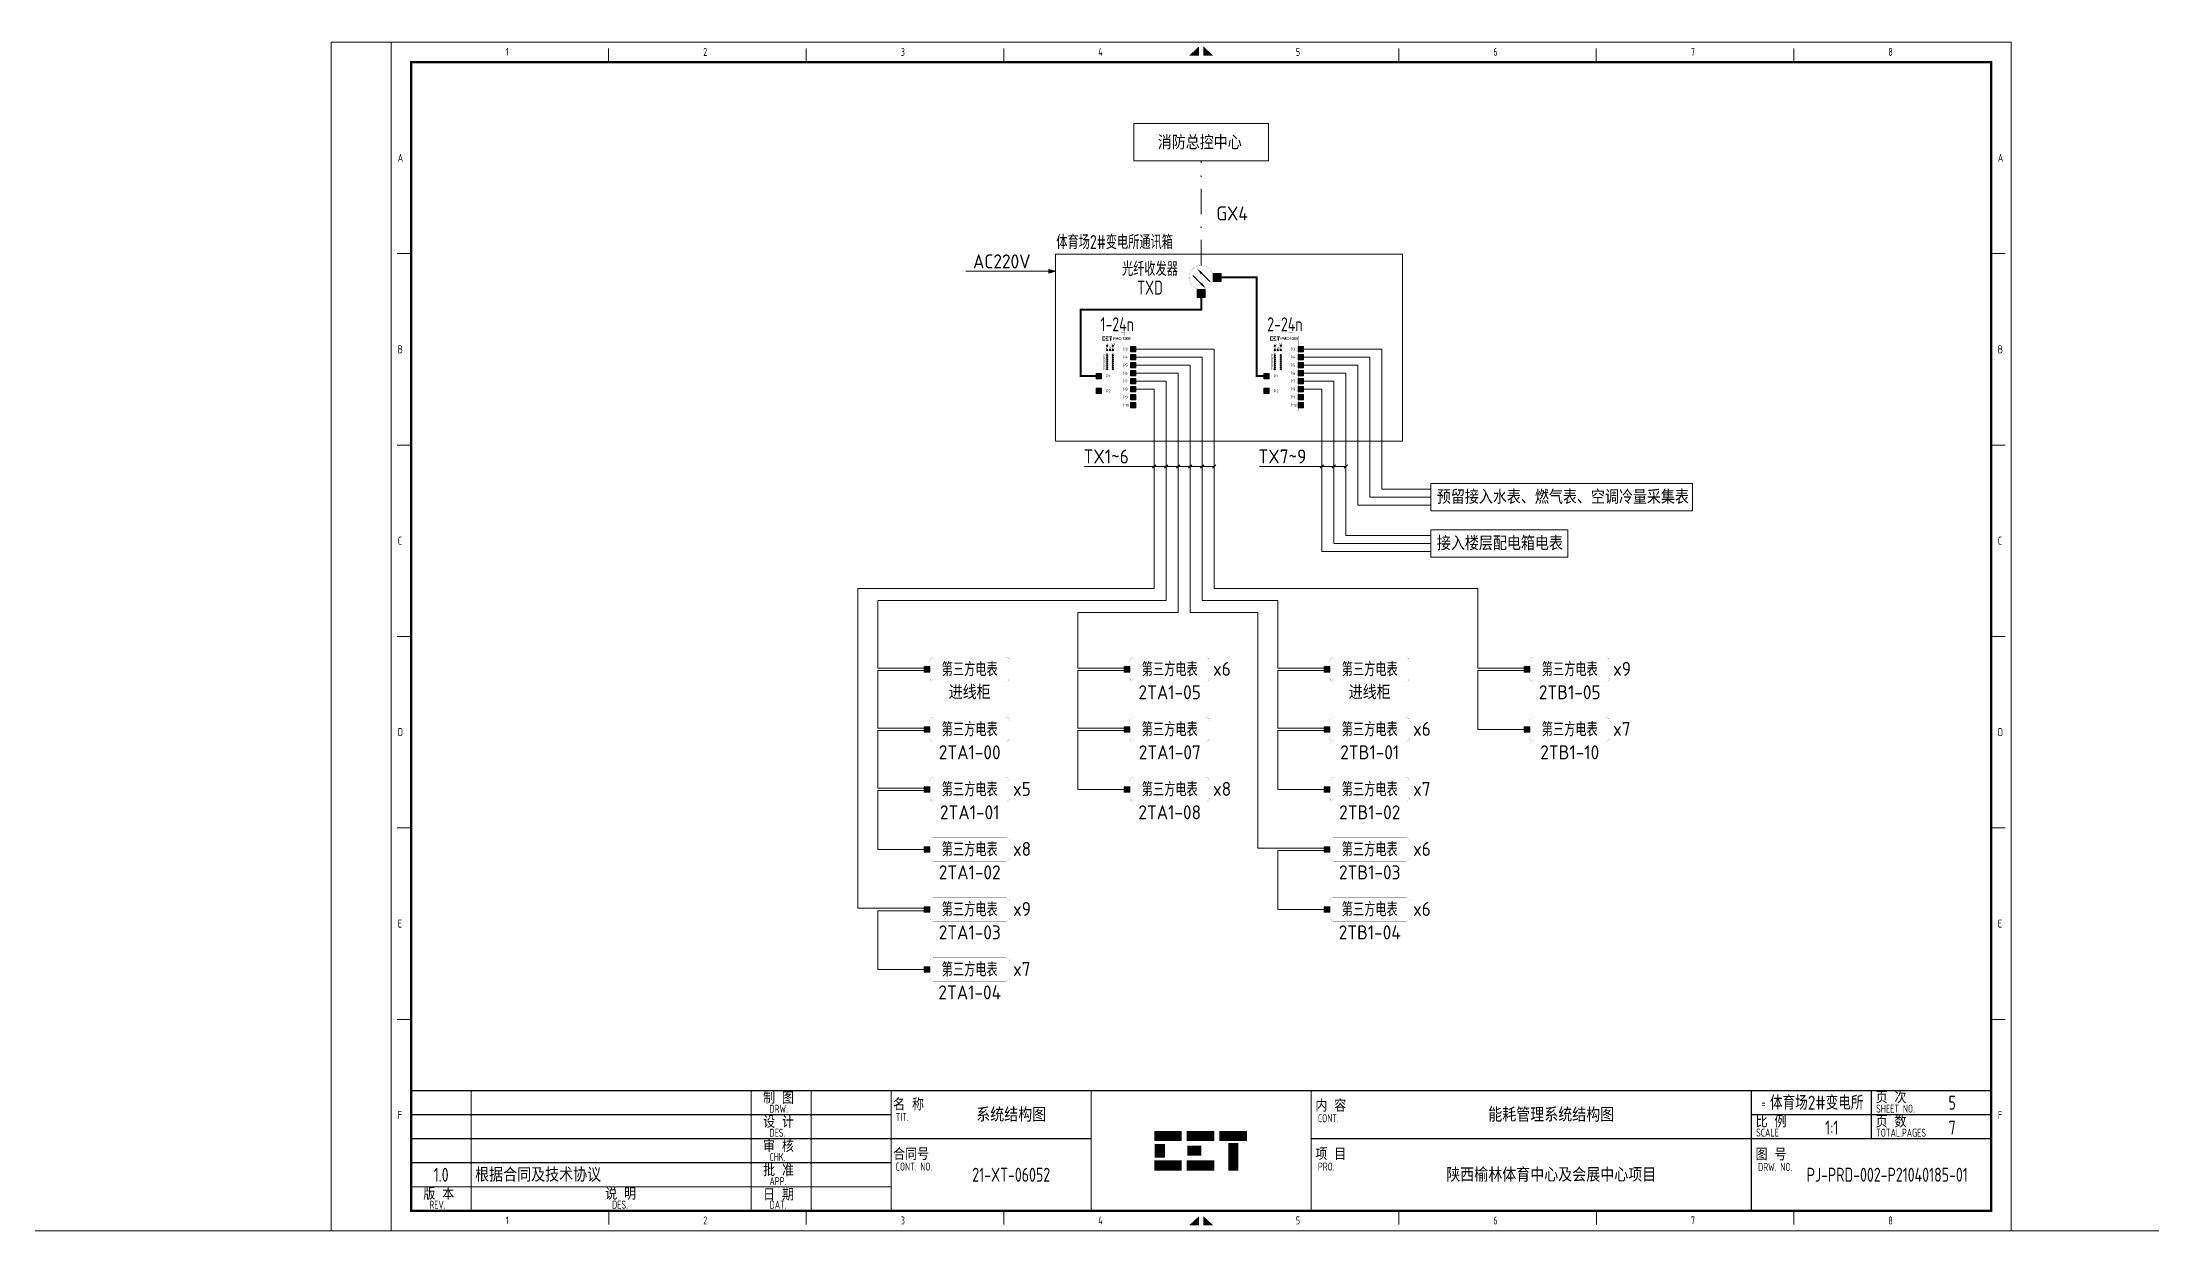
# Model space of a CAD drawing. Header units: millimetres. Extents: x 42 to 4265, y -439 to -142.
# Drawn here: x 2683 to 3210, y -439 to -142 of the extents above; entities that cross this region are included whole.
import ezdxf
from ezdxf.enums import TextEntityAlignment as Align

# ---------------------------------------------------------------- set-up
doc = ezdxf.new("R2010")
doc.units = ezdxf.units.MM
doc.linetypes.add('DASHDOT2', pattern=[12.7, 6.35, -3.175, 0, -3.175])
doc.layers.add('图框', color=7, linetype='Continuous', lineweight=9)
doc.layers.add('线', color=7, linetype='Continuous', lineweight=9)
doc.styles.add('CET', font='isocp.shx', dxfattribs={"height": 3.5, "bigfont": 'hztxt.shx'})
doc.styles.get("Standard").update_dxf_attribs({"font": 'isocp.shx', "height": 3, "bigfont": 'hztxt.shx'})

# ---------------------------------------------------------------- blocks, each defined once
blk = doc.blocks.new('图框-A3')
at = {"layer": '图框'}
for points in [[(0, 0), (420, 0), (420, 297), (0, 297), (0, 0)], [(15, 0), (15, 297)], [(69.37501270194343, 295.4579999999769), (69.375, 292)], [(118.7500127019434, 295.4579999999769), (118.75, 292)], [(168.1250127019434, 295.4579999999769), (168.125, 292)], [(266.8750127019434, 295.4579999999769), (266.875, 292)], [(316.2500127019434, 295.4579999999769), (316.25, 292)], [(365.6250127019434, 295.4579999999769), (365.625, 292)], [(20, 244.16666), (16.48505390119681, 244.1666341777637)], [(418.5149460988032, 244.16666), (415, 244.1666341777637)], [(20, 196.33333), (16.48505390119681, 196.3333041777637)], [(418.5149460988032, 196.33333), (415, 196.3333041777638)], [(20, 148.50003), (16.48505390119681, 148.5000041777637)], [(418.5149460988032, 148.5), (415, 148.5)], [(20, 100.66667), (16.48505390119681, 100.6666441777637)], [(418.5149460988032, 100.66667), (415, 100.6666441777638)], [(20.00035140326877, 52.83334000258158), (16.48540530446557, 52.83331418034531)], [(418.515297502072, 52.83334000258161), (415.0003514032688, 52.83331418034534)], [(69.4105600763537, 5), (69.41054737441027, 1.542000000023108)], [(118.7855600763537, 5), (118.7855473744103, 1.542000000023108)], [(168.1605600763537, 5), (168.1605473744103, 1.542000000023108)], [(266.9105600763537, 5), (266.9105473744103, 1.542000000023108)], [(316.2855600763537, 5), (316.2855473744103, 1.542000000023108)], [(365.6605600763537, 5), (365.6605473744103, 1.542000000023108)]]:
    blk.add_lwpolyline(points, dxfattribs=at)
at = {"layer": '图框', "const_width": 0.6}
blk.add_lwpolyline([(20, 5), (20, 292), (415, 292), (415, 5)], close=True, dxfattribs=at)
at = {"layer": '图框'}
for points, const_width in [([(20.00000000000011, 4.771030137833719), (20.00000000000011, 34.77103013783372)], 0.3023767766250001), ([(20, 5), (20, 35)], 0.3), ([(20, 35), (415, 35)], 0.3), ([(35, 5), (35, 35)], 0.3), ([(105, 5), (105, 35)], 0.3), ([(120, 5), (120, 35)], 0.3), ([(140, 5), (140, 35)], 0.3), ([(190, 5), (190, 35)], 0.3), ([(245, 5), (245, 35)], 0.3), ([(355, 5), (355, 35)], 0.3), ([(385, 23), (385, 35)], 0.3), ([(415, 5), (415, 35)], 0.3), ([(20, 29), (140, 29)], 0.3), ([(355, 29), (415, 29)], 0.3), ([(20, 23), (190, 23)], 0.3), ([(245, 23), (415, 23)], 0.3), ([(20, 17), (140, 17)], 0.3), ([(20, 11), (140, 11)], 0.3), ([(20, 5), (415, 5)], 0.3)]:
    blk.add_lwpolyline(points, dxfattribs=dict(at, const_width=const_width))
at = {"layer": '图框', "color": 1}
for points, const_width in [([(205.9021832363178, 19.9999274526164), (208.4109333562567, 20.00009814420715)], 3.4476288), ([(214.0514921159491, 19.99970856575295), (217.5, 19.99978286679834)], 2.5080396)]:
    blk.add_lwpolyline(points, dxfattribs=dict(at, const_width=const_width))
at = {"layer": '图框', "color": 92}
for points, const_width in [([(205.7577027669038, 23.6828997470661), (212.6548670848392, 23.68297404811148)], 2.5080396), ([(213.906336420016, 23.68307847120229), (220.8035007379515, 23.68315277224768)], 2.5080396), ([(222.054839529333, 23.68315076411132), (228.9520038472684, 23.68322506515671)], 2.5080396), ([(225.5018349059769, 21.95947695700417), (225.5018349059769, 15.06225750116876)], 2.504845200000001), ([(205.7577747910655, 16.31627841621276), (212.654939109001, 16.31635271725814)], 2.5080396), ([(213.9062688973632, 16.31634870098542), (220.8034332152987, 16.3164230020308)], 2.5080396)]:
    blk.add_lwpolyline(points, dxfattribs=dict(at, const_width=const_width))
at = {"layer": '图框'}
for points in [[(216.9675005710596, 295.968967279272), (216.9675005710596, 293.6258842753186), (214.4529199343969, 293.6258842753186)], [(218.0324994289403, 295.968967279272), (218.0324994289403, 293.6258842753186), (220.547080065603, 293.6258842753186)], [(216.9675005710596, 3.6668886432725), (216.9675005710596, 1.323805639319175), (214.4529199343969, 1.323805639319175)], [(218.0324994289403, 3.6668886432725), (218.0324994289403, 1.323805639319175), (220.547080065603, 1.323805639319175)]]:
    blk.add_solid(points, dxfattribs=at)
at = {"layer": '图框', "width": 0.8}
for s, p in [('1', (43.64130427145528, 293.5859076041075)), ('2', (93.01630427145528, 293.5859076041075)), ('3', (142.3913042701229, 293.5855448750983)), ('4', (191.7663042701229, 293.5855448750983)), ('5', (241.1413042714553, 293.5859076041075)), ('6', (290.5163042714553, 293.5859076041075)), ('7', (339.8913042701229, 293.5855448750983)), ('8', (389.2663042701229, 293.5855448750983)), ('A', (16.65211895431025, 267.1076987230164)), ('A', (416.6521189543103, 267.1076987230164)), ('B', (16.65211895431025, 219.2743687230164)), ('B', (416.6521189543103, 219.2743687230164)), ('C', (16.65211895431025, 171.4410387230164)), ('C', (416.6521189543103, 171.4410387230164)), ('D', (16.65211895431025, 123.6077087230164)), ('D', (416.6521189543103, 123.6077087230164)), ('E', (16.65211895431025, 75.77437872301641)), ('E', (416.6521189543103, 75.77437872301644)), ('=', (357.5758240158721, 30.79691136449856)), ('F', (16.65247035757902, 27.94104872559798)), ('DRW.', (109.5686126391511, 29.49647253686635)), ('TIT.', (141.1192541198452, 27.45077472594585)), ('CONT.', (246.6637648076417, 27.13194867368838)), ('SHEET NO.', (386.2201876491495, 29.52220214965401)), ('F', (416.652470357579, 27.94104872559799)), ('DES.', (109.5686126391511, 23.49647253686635)), ('SCALE', (356.2201876491495, 23.55291466616327)), ('TOTAL.PAGES', (386.2201876491495, 23.50520067516955)), ('CHK.', (109.5686126391511, 17.4489370043666)), ('CONT. NO.', (141.1192541198452, 15.03687760868888)), ('PRO.', (246.6637648076417, 15.03687760868888)), ('DRW. NO.', (356.7201876491495, 14.95637927469079)), ('APP.', (109.5686126391511, 11.40140147186685)), ('REV.', (24.54357423812507, 5.528819663352806)), ('DES.', (70.22231337888388, 5.528819663352806)), ('DAT.', (109.6294280322609, 5.528819663352806)), ('1', (43.64130427145528, 1.585907604107547)), ('2', (93.01630427145528, 1.585907604107547)), ('3', (142.3913042701229, 1.585544875098265)), ('4', (191.7663042701229, 1.585544875098265)), ('5', (241.1413042714553, 1.585907604107547)), ('6', (290.5163042714553, 1.585907604107547)), ('7', (339.8913042701229, 1.585544875098265)), ('8', (389.2663042701229, 1.585544875098265))]:
    blk.add_text(s, height=2, dxfattribs=at).set_placement(p)
at = {"layer": '图框'}
for s, p in [('制 图', (107.9791023726348, 31.71231771436688)), ('名 称', (140.4935898336025, 30.08769693562226)), ('内 容', (246.0381005213985, 29.7688708833648)), ('页 次', (386.0945233629063, 31.83348096878653)), ('设 计', (107.9791023726348, 25.71231771436688)), ('比 例', (356.0945233629063, 25.78983687583968)), ('页 数', (386.0945233629063, 25.79070294960984)), ('审 核', (107.9791023726348, 19.66478218186712)), ('批 准', (107.9791023726348, 13.61724664936646)), ('合同号', (140.4935898336025, 17.6737998183653)), ('项 目', (246.0381005213985, 17.6737998183653)), ('图 号', (356.0945233629063, 17.5933014843672)), ('版 本', (23.04601393864323, 7.744664840852423)), ('说 明', (68.50985717071308, 7.744664840852423)), ('日 期', (107.9791023726348, 7.569711116866713))]:
    blk.add_text(s, height=3, dxfattribs=at).set_placement(p)
at = {"layer": '图框', "width": 0.8, "flags": 8}
for tag, p in [('版本4', (27.5, 32)), ('页次', (405.2388087518199, 32)), ('版本3', (27.5, 26)), ('比例', (375.1281665465143, 25.77545097467473)), ('页数', (405.2388087518187, 25.77545097467473)), ('版本2', (27.5, 20)), ('版本1', (27.5, 14)), ('合同号', (170, 14)), ('图号', (389, 14))]:
    blk.add_attdef(tag, text='', height=3.5, dxfattribs=at).set_placement(p, align=Align.MIDDLE_CENTER)
at = {"layer": '图框', "flags": 8}
for tag, p in [('说明4', (35.99480976617235, 32)), ('位置', (359.6801236283359, 32)), ('说明3', (35.99480976617235, 26)), ('说明2', (35.99480976617235, 20)), ('说明1', (35.99480976617235, 14))]:
    blk.add_attdef(tag, text='', height=3.5, dxfattribs=at).set_placement(p, align=Align.MIDDLE_LEFT)
for tag, p in [('名称', (170, 29)), ('内容', (305, 29)), ('项目', (305, 14))]:
    blk.add_attdef(tag, text='', height=3.5, dxfattribs=at).set_placement(p, align=Align.MIDDLE_CENTER)
blk = doc.blocks.new('设备 RS485(XT)')
blk.add_hatch(color=3).paths.add_polyline_path([(-11.35000000000059, -0.6749999999999545), (-10.00000000000023, -0.6749999999999545), (-10.00000000000023, 0.6750000000000682), (-11.35000000000059, 0.6750000000000682)])
at = {"color": 3}
blk.add_lwpolyline([(-11.35000000000059, -0.6749999999999545), (-10.00000000000023, -0.6749999999999545), (-10.00000000000023, 0.6750000000000682), (-11.35000000000059, 0.6750000000000682)], close=True, dxfattribs=at)
at = {"color": 0, "const_width": 0.03}
blk.add_lwpolyline([(-9, 3), (9, 3, -0.414213562373095), (10, 2), (10, -2, -0.414213562373095), (9, -3), (-9.000000000000455, -3, -0.414213562373094), (-10.00000000000045, -2), (-10, 2, -0.414213562373095)], format="xyb", close=True, dxfattribs=at)
at = {"color": 0, "width": 0.8, "flags": 8}
blk.add_attdef('设备名称', text='', height=3.5, dxfattribs=at).set_placement((0, 0), align=Align.MIDDLE_CENTER)
at = {"color": 0, "flags": 8}
blk.add_attdef('开关柜名称', text='', height=3.5, dxfattribs=at).set_placement((-2.273736754432321e-13, -5.725984791817609), align=Align.MIDDLE_CENTER)
blk = doc.blocks.new('24n-1308-8 电口 竖版(XT)-雪藏')
for color, points in [(3, [(3.600000000000008, 6.032212440931005), (4.950000000000371, 6.032212440931005), (4.950000000000371, 7.382212440931028), (3.600000000000008, 7.382212440931028)]), (3, [(3.600000000000008, 4.032212440931005), (4.950000000000371, 4.032212440931005), (4.950000000000371, 5.382212440931028), (3.600000000000008, 5.382212440931028)]), (5, [(-4.950000000000316, -0.6750000000000114), (-3.599999999999952, -0.6750000000000114), (-3.599999999999952, 0.6750000000000114), (-4.950000000000316, 0.6750000000000114)]), (5, [(-4.950000000000316, -0.6750013691378172), (-3.599999999999952, -0.6750013691378172), (-3.599999999999952, 0.6749986308622056), (-4.950000000000316, 0.6749986308622056)]), (3, [(3.600000000000008, 2.032212440931005), (4.950000000000371, 2.032212440931005), (4.950000000000371, 3.382212440931028), (3.600000000000008, 3.382212440931028)]), (3, [(3.600000000000008, 0.03221244093100495), (4.950000000000371, 0.03221244093100495), (4.950000000000371, 1.382212440931028), (3.600000000000008, 1.382212440931028)]), (5, [(-4.950000000000373, -4.404065239309148), (-3.600000000000009, -4.404065239309148), (-3.600000000000009, -3.054065239309125), (-4.950000000000373, -3.054065239309125)]), (3, [(3.600000000000008, -1.967787559068995), (4.950000000000371, -1.967787559068995), (4.950000000000371, -0.6177875590689723), (3.600000000000008, -0.6177875590689723)]), (3, [(3.600000000000008, -3.967787559068995), (4.950000000000371, -3.967787559068995), (4.950000000000371, -2.617787559068972), (3.600000000000008, -2.617787559068972)]), (3, [(3.600000000000008, -5.967787559068995), (4.950000000000371, -5.967787559068995), (4.950000000000371, -4.617787559068972), (3.600000000000008, -4.617787559068972)]), (3, [(3.600000000000008, -7.967787559068995), (4.950000000000371, -7.967787559068995), (4.950000000000371, -6.617787559068972), (3.600000000000008, -6.617787559068972)])]:
    blk.add_hatch(color=color).paths.add_polyline_path(points)
at = {"color": 0, "const_width": 0.03}
blk.add_lwpolyline([(2.341551585945111, 11.07253886799515), (0.8274808075411068, 11.07253886799515, 0.414213562373095), (0.6774808075411295, 10.92253886799517), (0.6774808075411295, 10.07253886799515), (2.341551585945111, 10.07253886799515)], format="xyb", close=True, dxfattribs=at)
for points in [[(1.237448488262103, 10.87253886799516), (2.211551585945116, 10.87253886799516), (2.211551585945116, 10.07253886799515), (1.237448488262103, 10.07253886799515)], [(-3.600000000000009, 10.07253886799515), (3.600000000000008, 10.07253886799515), (3.600000000000008, -8.827461132004828), (-3.600000000000009, -8.827461132004828)]]:
    blk.add_lwpolyline(points, close=True, dxfattribs=at)
at = {"color": 0}
for points, const_width in [([(-3.445239038555699, 9.37124259193132), (-3.175703901702676, 9.371260930697304)], 0.3704064), ([(-3.460761733616622, 9.76693383017789), (-2.719744079623567, 9.766941812934874)], 0.2694588000000001), ([(-3.460753995483558, 8.975478645871476), (-2.719736341490503, 8.97548662862846)], 0.2694588000000001), ([(-2.585295951005279, 8.97548619712802), (-1.844278297012224, 8.975494179885004)], 0.2694588000000001), ([(-2.585288696505458, 9.766953031944581), (-1.844271042512404, 9.766961014701565)], 0.2694588000000001), ([(-2.56969345644653, 9.371219075160866), (-2.19919260939976, 9.37122705791785)], 0.2694588000000001), ([(-1.709829684760692, 9.766960798951402), (-0.9688120307676092, 9.766968781708329)], 0.2694588000000001), ([(-1.339491338509661, 9.581772703973002), (-1.339491338509661, 8.840749126073263)], 0.2691156000000001)]:
    blk.add_lwpolyline(points, dxfattribs=dict(at, const_width=const_width))
at = {"color": 3}
for points in [[(3.600000000000008, 6.032212440931005), (4.950000000000371, 6.032212440931005), (4.950000000000371, 7.382212440931028), (3.600000000000008, 7.382212440931028)], [(3.600000000000008, 4.032212440931005), (4.950000000000371, 4.032212440931005), (4.950000000000371, 5.382212440931028), (3.600000000000008, 5.382212440931028)], [(3.600000000000008, 2.032212440931005), (4.950000000000371, 2.032212440931005), (4.950000000000371, 3.382212440931028), (3.600000000000008, 3.382212440931028)], [(3.600000000000008, 0.03221244093100495), (4.950000000000371, 0.03221244093100495), (4.950000000000371, 1.382212440931028), (3.600000000000008, 1.382212440931028)], [(3.600000000000008, -1.967787559068995), (4.950000000000371, -1.967787559068995), (4.950000000000371, -0.6177875590689723), (3.600000000000008, -0.6177875590689723)], [(3.600000000000008, -3.967787559068995), (4.950000000000371, -3.967787559068995), (4.950000000000371, -2.617787559068972), (3.600000000000008, -2.617787559068972)], [(3.600000000000008, -5.967787559068995), (4.950000000000371, -5.967787559068995), (4.950000000000371, -4.617787559068972), (3.600000000000008, -4.617787559068972)], [(3.600000000000008, -7.967787559068995), (4.950000000000371, -7.967787559068995), (4.950000000000371, -6.617787559068972), (3.600000000000008, -6.617787559068972)]]:
    blk.add_lwpolyline(points, close=True, dxfattribs=at)
at = {"color": 5}
for points in [[(-4.950000000000316, -0.6750000000000114), (-3.599999999999952, -0.6750000000000114), (-3.599999999999952, 0.6750000000000114), (-4.950000000000316, 0.6750000000000114)], [(-4.950000000000316, -0.6750013691378172), (-3.599999999999952, -0.6750013691378172), (-3.599999999999952, 0.6749986308622056), (-4.950000000000316, 0.6749986308622056)], [(-4.950000000000373, -4.404065239309148), (-3.600000000000009, -4.404065239309148), (-3.600000000000009, -3.054065239309125), (-4.950000000000373, -3.054065239309125)]]:
    blk.add_lwpolyline(points, close=True, dxfattribs=at)
at = {"color": 0}
for centre in [(-2.204297463082256, 7.545153540592594), (-2.204297463082256, 6.505153540592573), (-2.204297463082256, 5.214333915847476), (-1.482771493779425, 6.505153540592573), (-0.7612455244766215, 7.545153540592594), (-0.7612455244766215, 6.505153540592573), (-0.7612455244766215, 5.214333915847476), (-2.204297463082256, 4.714333915847476), (-2.204297463082256, 4.214333915847476), (-2.204297463082256, 3.714333915847476), (-2.204297463082256, 3.214333915847476), (-2.204297463082256, 2.714333915847476), (-2.204297463082256, 2.214333915847476), (-2.204297463082256, 1.714333915847476), (-0.7612455244766215, 4.714333915847476), (-0.7612455244766215, 4.214333915847476), (-0.7612455244766215, 3.714333915847476), (-0.7612455244766215, 3.214333915847476), (-0.7612455244766215, 2.714333915847476), (-0.7612455244766215, 2.214333915847476), (-0.7612455244766215, 1.714333915847476)]:
    blk.add_circle(centre, 0.1684075359193472, dxfattribs=at)
at = {"color": 0, "width": 0.7}
for s, p in [('P3', (-3.099336594254951, 5.214333915847476)), ('P4', (-3.099336594254951, 4.714333915847476)), ('P5', (-3.099336594254951, 4.214333915847476)), ('P6', (-3.099336594254951, 3.714333915847476)), ('P7', (-3.099336594254951, 3.214333915847476)), ('P8', (-3.099336594254951, 2.714333915847476)), ('P9', (-3.099336594254951, 2.214333915847476)), ('P10', (-3.099336594254951, 1.714333915847476))]:
    blk.add_text(s, height=0.4, dxfattribs=at).set_placement(p, align=Align.MIDDLE_LEFT)
for s, p in [('Run', (-2.209930442159547, 8.006976552363994)), ('Rx', (-2.209930442159547, 5.676156927618933)), ('P1', (-2.209930442159547, 6.966976552363974)), ('P2', (-1.488404472856715, 6.966976552363974)), ('Alarm', (-0.7668785035539122, 8.006976552363994)), ('CON', (-0.7668785035539122, 6.966976552363974)), ('Tx', (-0.7668785035539122, 5.676156927618933))]:
    blk.add_text(s, height=0.4, dxfattribs=at).set_placement(p, align=Align.MIDDLE)
at = {"color": 0}
for s, p in [('P3', (1.711034833103823, 6.707211093347951)), ('P1', (-2.478176008463393, -1.781309350690208e-05)), ('P4', (1.711034833103823, 4.707211093347951)), ('P5', (1.711034833103823, 2.707211093347951)), ('P6', (1.711034833103823, 0.7072110933479507)), ('P2', (-2.478176008463393, -3.743181406462611)), ('P7', (1.711034833103823, -1.292788906652049)), ('P8', (1.711034833103823, -3.292788906652049)), ('P9', (1.711034833103823, -5.292788906652049)), ('P10', (1.711034833103823, -7.292788906652049))]:
    blk.add_text(s, height=0.7, dxfattribs=at).set_placement(p, align=Align.MIDDLE_LEFT)
at = {"color": 0, "char_height": 0.6581250000000001, "width": 3.416292073493452, "attachment_point": 1, "line_spacing_factor": 1.5}
for insert in [(-0.8110334042993804, 9.709410142095862), (-0.7717827007972607, 9.709410142095862)]:
    blk.add_mtext('{\\fArial|b0|i0|c0|p34;PMC-1308}', dxfattribs=dict(at, insert=insert))
at = {"color": 0, "width": 0.8, "flags": 8}
blk.add_attdef('设备符号', text='', height=3.5, dxfattribs=at).set_placement((0.2986919254451686, 12.92569382028557), align=Align.MIDDLE_CENTER)
blk = doc.blocks.new('TXD-1210D(XT)')
at = {"color": 0}
for p, q in [((-0.01552691715234644, -1.587742796494062), (-2.100005088545135, 0.4967353748987264)), ((2.175891610240779, -1.053237379429497), (0.09141343884799014, 1.031240791963405))]:
    blk.add_line(p, q, dxfattribs=at)
at = {"color": 0, "const_width": 0.03}
blk.add_lwpolyline([(-2.99603241433103, -0.2203829149387317, 3173.3473628669), (-2.996307826477636, -0.2166062462348961)], format="xyb", dxfattribs=at)
at = {"color": 0}
for points in [[(0.09141343884799014, 1.031240791963405, 0.6000000000000001, 0, 0), (-0.9779486039592662, 2.100602834770662, 0, 0, 0)], [(-0.01552691715234644, -1.587742796494062, 0.6, 0, 0), (1.05383512565491, -2.657104839301319, 0, 0, 0)]]:
    blk.add_lwpolyline(points, format="xyseb", dxfattribs=at)
at = {"color": 0, "width": 0.8, "flags": 8}
for tag, p in [('设备名称', (-12.81150703153527, 2.113518045896122)), ('设备符号', (-12.81150703153527, -2.554283875773585))]:
    blk.add_attdef(tag, text='', height=3.5, dxfattribs=at).set_placement(p, align=Align.MIDDLE_CENTER)

msp = doc.modelspace()

# ---------------------------------------------------------------- hatches: boundary and pattern name
at = {"layer": '线'}
for color, points in [(1, [(2934.414729097724, -198.5355056218045), (2934.414729097723, -198.9781067225654), (2936.02428291172, -198.9781067225654)]), (1, [(2936.024282911721, -198.9781067225654), (2934.414729097724, -199.4207078233262), (2934.414729097724, -198.5355056218045)]), (1, [(2936.024282911721, -198.9781067225654), (2934.414729097724, -198.9781067225654), (2934.414729097723, -199.4207078233262)]), (5, [(2977.479727847098, -199.5112222603323), (2975.479727847098, -199.5112222603323), (2975.479727847098, -201.5112222603323), (2977.479727847098, -201.5112222603323)]), (5, [(2973.47560087626, -203.5153492311707), (2971.47560087626, -203.5153492311707), (2971.47560087626, -205.5153492311707), (2973.47560087626, -205.5153492311707)])]:
    msp.add_hatch(color=color, dxfattribs=at).paths.add_polyline_path(points)

# ---------------------------------------------------------------- linework, layer by layer
at = {"layer": '线', "color": 6, "linetype": 'DASHDOT2'}
msp.add_line((2972.47560087626, -197.5070952894933), (2972.47560087626, -171.3745400378993), dxfattribs=at)
at = {"layer": '线', "color": 1}
msp.add_line((2913.607627419699, -198.9781067225654), (2936.024282911721, -198.9781067225654), dxfattribs=at)
at = {"layer": '线', "color": 3}
for p, q in [((2956.130585136762, -218.4557163184045), (2975.688552233464, -218.4557163184045)), ((2956.130585136762, -220.4557163184045), (2972.688552233464, -220.4557163184044)), ((2972.688552233464, -220.4557163184044), (2972.688552233464, -281.271717219732)), ((2975.688552233464, -218.4557163184045), (2975.688552233464, -278.2717172197318)), ((2998.055489441042, -218.4557163184045), (3017.638985529417, -218.4557163184045)), ((2998.055489441042, -220.4557163184045), (3014.638985529418, -220.4557163184048)), ((3014.638985529418, -220.4557163184048), (3014.638985529418, -255.4213351520576)), ((3017.638985529417, -218.4557163184045), (3017.638985529418, -253.4213351520577)), ((2956.130585136762, -222.4557163184045), (2969.688552233464, -222.4557163184045)), ((2956.130585136762, -224.4557163184045), (2966.688552233464, -224.4557163184046)), ((2956.130585136762, -226.4557163184045), (2963.688552233464, -226.4557163184046)), ((2963.688552233464, -226.4557163184046), (2963.688552233464, -281.2717172197314)), ((2966.688552233464, -224.4557163184046), (2966.688552233464, -284.2717172197316)), ((2969.688552233464, -222.4557163184045), (2969.688552233465, -284.271717219732)), ((2998.055489441042, -222.4557163184045), (3011.638985529418, -222.4557163184045)), ((2998.055489441042, -224.4557163184045), (3008.638985529418, -224.4557163184044)), ((2998.055489441042, -226.4557163184045), (3005.638985529418, -226.4557163184045)), ((3005.638985529418, -226.4557163184045), (3005.638985529418, -266.9937702181371)), ((3008.638985529418, -224.4557163184044), (3008.638985529418, -264.9937702181371)), ((3011.638985529418, -222.4557163184045), (3011.638985529418, -257.4213351520577)), ((2956.130585136762, -228.4557163184045), (2960.688552233464, -228.4557163184045)), ((2960.688552233464, -228.4557163184045), (2960.688552233465, -278.2717172197316)), ((2998.055489441042, -228.4557163184045), (3002.638985529418, -228.4557163184046)), ((3002.638985529418, -228.4557163184046), (3002.638985529418, -268.9937702181369)), ((3029.855512418853, -257.4213351520577), (3011.638985529418, -257.4213351520577)), ((3029.855512418853, -255.4213351520577), (3014.638985529418, -255.4213351520576)), ((3029.855512418853, -253.4213351520577), (3017.638985529418, -253.4213351520577)), ((3029.855512418853, -266.993770218137), (3005.638985529418, -266.9937702181371)), ((3029.855512418853, -264.993770218137), (3008.638985529418, -264.9937702181371)), ((3029.855512418853, -268.993770218137), (3002.638985529418, -268.9937702181369)), ((2886.635269750963, -358.1579390736496), (2886.635269750963, -278.2717172197315)), ((2886.635269750963, -278.2717172197315), (2960.688552233465, -278.2717172197316)), ((2975.688552233464, -278.2717172197318), (3041.635269750964, -278.2717172197318)), ((3041.635269750963, -298.1579390736497), (3041.635269750964, -278.2717172197318)), ((2891.635269750963, -298.1579390736497), (2891.635269750964, -281.2717172197316)), ((2891.635269750964, -281.2717172197316), (2963.688552233464, -281.2717172197314)), ((2941.635269750963, -298.1579390736497), (2941.635269750963, -284.2717172197315)), ((2941.635269750963, -284.2717172197315), (2966.688552233464, -284.2717172197316)), ((2969.688552233465, -284.271717219732), (2986.635269750963, -284.271717219732)), ((2972.688552233464, -281.271717219732), (2991.635269750963, -281.2717172197318)), ((2986.635269750963, -343.1579390736497), (2986.635269750963, -284.271717219732)), ((2991.635269750963, -298.1579390736497), (2991.635269750963, -281.2717172197318)), ((2903.249200365662, -298.1579390736497), (2891.635269750963, -298.1579390736497)), ((2903.249200365662, -298.7579390736497), (2891.635269750963, -298.7579390736497)), ((2891.635269750963, -298.7579390736497), (2891.635269750963, -313.1579390736497)), ((2953.249200365662, -298.1579390736497), (2941.635269750963, -298.1579390736497)), ((2953.249200365662, -298.7579390736497), (2941.635269750963, -298.7579390736497)), ((2941.635269750963, -298.7579390736497), (2941.635269750963, -313.1579390736497)), ((3003.249200365662, -298.1579390736497), (2991.635269750963, -298.1579390736497)), ((3003.249200365662, -298.7579390736497), (2991.635269750963, -298.7579390736497)), ((2991.635269750963, -298.7579390736497), (2991.635269750963, -313.1579390736497)), ((3053.249200365662, -298.1579390736497), (3041.635269750963, -298.1579390736497)), ((3053.249200365662, -298.7579390736497), (3041.635269750963, -298.7579390736497)), ((3041.635269750963, -298.7579390736497), (3041.635269750962, -313.4579390736497)), ((2903.249200365662, -313.1579390736497), (2891.635269750963, -313.1579390736497)), ((2903.249200365662, -313.7579390736497), (2891.635269750963, -313.7579390736497)), ((2891.635269750963, -313.7579390736497), (2891.635269750963, -328.1579390736497)), ((2953.249200365662, -313.1579390736497), (2941.635269750963, -313.1579390736497)), ((2953.249200365662, -313.7579390736497), (2941.635269750963, -313.7579390736497)), ((2941.635269750963, -313.7579390736497), (2941.635269750962, -328.4579390736497)), ((3003.249200365662, -313.1579390736497), (2991.635269750963, -313.1579390736497)), ((2991.635269750963, -313.7579390736497), (2991.635269750962, -328.4579390736497)), ((3003.249200365662, -313.7579390736497), (2991.635269750963, -313.7579390736497)), ((3041.635269750962, -313.4579390736497), (3053.249200365662, -313.4579390736497)), ((2903.249200365662, -328.1579390736497), (2891.635269750963, -328.1579390736497)), ((2903.249200365662, -328.7579390736497), (2891.635269750963, -328.7579390736497)), ((2891.635269750963, -328.7579390736497), (2891.635269750962, -343.4579390736497)), ((2941.635269750962, -328.4579390736497), (2953.249200365662, -328.4579390736497)), ((2991.635269750962, -328.4579390736497), (3003.249200365662, -328.4579390736497)), ((2891.635269750962, -343.4579390736497), (2903.249200365662, -343.4579390736497)), ((3003.249200365662, -343.1579390736497), (2986.635269750963, -343.1579390736497)), ((3003.249200365662, -343.7579390736497), (2991.635269750963, -343.7579390736497)), ((2991.635269750963, -343.7579390736497), (2991.635269750962, -358.4579390736497)), ((2903.249200365662, -358.1579390736497), (2886.635269750963, -358.1579390736496)), ((2991.635269750962, -358.4579390736497), (3003.249200365662, -358.4579390736497)), ((2903.249200365662, -358.7579390736497), (2891.635269750963, -358.7579390736497)), ((2891.635269750963, -358.7579390736497), (2891.635269750965, -373.4579390736497)), ((2891.635269750965, -373.4579390736497), (2903.249200365662, -373.4579390736497))]:
    msp.add_line(p, q, dxfattribs=at)
at = {"layer": '线'}
for p, q in [((2975.688552233464, -247.7746495783005), (2943.22029286335, -247.7746495783003)), ((2960.266583649143, -248.1966181626213), (2961.110520817785, -247.3526809939798)), ((2963.266583649143, -248.1966181626213), (2964.110520817785, -247.3526809939798)), ((2966.266583649143, -248.1966181626212), (2967.110520817785, -247.3526809939797)), ((2969.266583649143, -248.1966181626212), (2970.110520817785, -247.3526809939797)), ((2972.266583649143, -248.1966181626212), (2973.110520817785, -247.3526809939797)), ((2975.266583649143, -248.1966181626212), (2976.110520817785, -247.3526809939797)), ((3008.638985529418, -247.7746495782999), (2987.085752329804, -247.7746495782998)), ((3002.217016945097, -248.1966181626207), (3003.060954113739, -247.3526809939791)), ((3005.217016945097, -248.1966181626207), (3006.060954113739, -247.3526809939791)), ((3008.217016945097, -248.1966181626207), (3009.060954113739, -247.3526809939791)), ((4264.851868592174, -438.747174375481), (42.05576131270391, -438.747174375481))]:
    msp.add_line(p, q, dxfattribs=at)
for points in [[(2955.629463504488, -162.0406161257314), (2989.321738248032, -162.0406161257314), (2989.321738248032, -171.3745400378993), (2955.629463504488, -171.3745400378993)], [(3029.855512418853, -252.0241205662967), (3095.281261598833, -252.0241205662967), (3095.281261598833, -258.8185497378188), (3029.855512418853, -258.8185497378188)], [(3029.855512418853, -263.596555632376), (3064.159251966719, -263.596555632376), (3064.159251966719, -270.390984803898), (3029.855512418853, -270.390984803898)]]:
    msp.add_lwpolyline(points, close=True, dxfattribs=at)
at = {"layer": '线', "color": 252}
msp.add_lwpolyline([(2936.024282911721, -194.7445092795294), (3022.820416551122, -194.7445092795294), (3022.820416551122, -241.4338482565342), (2936.024282911721, -241.4338482565342)], close=True, dxfattribs=at)
at = {"layer": '线', "color": 1}
msp.add_lwpolyline([(2936.024282911721, -198.9781067225654), (2934.414729097724, -199.4207078233262), (2934.414729097724, -198.5355056218045)], close=True, dxfattribs=at)
at = {"layer": '线', "color": 5}
for points in [[(2977.479727847098, -201.5112222603323), (2975.479727847098, -201.5112222603323), (2975.479727847098, -199.5112222603323), (2977.479727847098, -199.5112222603323)], [(2973.47560087626, -205.5153492311707), (2971.47560087626, -205.5153492311707), (2971.47560087626, -203.5153492311707), (2973.47560087626, -203.5153492311707)]]:
    msp.add_lwpolyline(points, close=True, dxfattribs=at)
at = {"layer": '线', "color": 5, "const_width": 0.5}
for points in [[(2988.155489441042, -225.1629287593355), (2986.321702884097, -225.1629287593355), (2986.321702884097, -200.5112222603324), (2977.479727847098, -200.5112222603323)], [(2946.230585136762, -225.1629301284734), (2942.353909189369, -225.1629301284734), (2942.353909189369, -208.6129661457558), (2972.47560087626, -208.6129661457556), (2972.47560087626, -205.5153492311707)]]:
    msp.add_lwpolyline(points, dxfattribs=at)

# ---------------------------------------------------------------- block references
at = {"layer": '线'}
ref = msp.add_blockref('图框-A3', (2754.97560087626, -438.747174375481), dxfattribs=at)
ref.add_attrib('图号', 'PJ-PRD-002-P21040185-01', dxfattribs={"layer": '图框', "height": 3.5, "width": 0.8, "flags": 8}).set_placement((3143.97560087626, -424.747174375481), align=Align.MIDDLE_CENTER)
ref.add_attrib('页数', '7', dxfattribs={"layer": '图框', "height": 3.5, "width": 0.8, "flags": 8}).set_placement((3160.214409628078, -412.9717234008064), align=Align.MIDDLE_CENTER)
ref.add_attrib('页次', '5', dxfattribs={"layer": '图框', "height": 3.5, "width": 0.8, "flags": 8}).set_placement((3160.214409628079, -406.747174375481), align=Align.MIDDLE_CENTER)
ref.add_attrib('比例', '1:1', dxfattribs={"layer": '图框', "height": 3.5, "width": 0.8, "flags": 8}).set_placement((3130.103767422774, -412.9717234008064), align=Align.MIDDLE_CENTER)
ref.add_attrib('项目', '陕西榆林体育中心及会展中心项目', dxfattribs={"layer": '图框', "height": 3.5, "flags": 8}).set_placement((3059.97560087626, -424.747174375481), align=Align.MIDDLE_CENTER)
ref.add_attrib('内容', '能耗管理系统结构图', dxfattribs={"layer": '图框', "height": 3.5, "flags": 8}).set_placement((3059.97560087626, -409.747174375481), align=Align.MIDDLE_CENTER)
ref.add_attrib('合同号', '21-XT-06052', dxfattribs={"layer": '图框', "height": 3.5, "width": 0.8, "flags": 8}).set_placement((2924.97560087626, -424.747174375481), align=Align.MIDDLE_CENTER)
ref.add_attrib('名称', '系统结构图', dxfattribs={"layer": '图框', "height": 3.5, "flags": 8}).set_placement((2924.97560087626, -409.747174375481), align=Align.MIDDLE_CENTER)
ref.add_attrib('版本1', '1.0', dxfattribs={"layer": '图框', "height": 3.5, "width": 0.8, "flags": 8}).set_placement((2782.47560087626, -424.747174375481), align=Align.MIDDLE_CENTER)
ref.add_attrib('说明1', '根据合同及技术协议', dxfattribs={"layer": '图框', "height": 3.5, "flags": 8}).set_placement((2790.970410642432, -424.747174375481), align=Align.MIDDLE_LEFT)
ref.add_attrib('位置', '体育场2#变电所', dxfattribs={"layer": '图框', "height": 3.5, "width": 0.9, "flags": 8}).set_placement((3114.655724504595, -406.747174375481), align=Align.MIDDLE_LEFT)
for name, p, values in [('TXD-1210D(XT)', (2972.47560087626, -200.5112222603323), {'设备符号': 'TXD', '设备名称': '光纤收发器'}), ('24n-1308-8 电口 竖版(XT)-雪藏', (2951.180585136763, -225.1629287593355), {'设备符号': '1-24n'}), ('24n-1308-8 电口 竖版(XT)-雪藏', (2993.105489441043, -225.1629287593355), {'设备符号': '2-24n'}), ('设备 RS485(XT)', (2914.599200365662, -298.4579390736497), {'开关柜名称': '进线柜', '设备名称': '第三方电表'}), ('设备 RS485(XT)', (2964.599200365662, -298.4579390736498), {'开关柜名称': '2TA1-05', '设备名称': '第三方电表'}), ('设备 RS485(XT)', (3014.599200365662, -298.4579390736497), {'开关柜名称': '进线柜', '设备名称': '第三方电表'}), ('设备 RS485(XT)', (3064.599200365665, -298.4579390736496), {'开关柜名称': '2TB1-05', '设备名称': '第三方电表'}), ('设备 RS485(XT)', (2914.599200365662, -313.4579390736497), {'开关柜名称': '2TA1-00', '设备名称': '第三方电表'}), ('设备 RS485(XT)', (2964.599200365662, -313.4579390736497), {'开关柜名称': '2TA1-07', '设备名称': '第三方电表'}), ('设备 RS485(XT)', (3014.599200365662, -313.4579390736497), {'开关柜名称': '2TB1-01', '设备名称': '第三方电表'}), ('设备 RS485(XT)', (3064.599200365667, -313.4579390736497), {'开关柜名称': '2TB1-10', '设备名称': '第三方电表'}), ('设备 RS485(XT)', (2914.599200365662, -328.4579390736497), {'开关柜名称': '2TA1-01', '设备名称': '第三方电表'}), ('设备 RS485(XT)', (2964.599200365662, -328.4579390736497), {'开关柜名称': '2TA1-08', '设备名称': '第三方电表'}), ('设备 RS485(XT)', (3014.599200365662, -328.4579390736497), {'开关柜名称': '2TB1-02', '设备名称': '第三方电表'}), ('设备 RS485(XT)', (2914.599200365662, -343.4579390736497), {'开关柜名称': '2TA1-02', '设备名称': '第三方电表'}), ('设备 RS485(XT)', (3014.599200365662, -343.4579390736497), {'开关柜名称': '2TB1-03', '设备名称': '第三方电表'}), ('设备 RS485(XT)', (2914.599200365662, -358.4579390736497), {'开关柜名称': '2TA1-03', '设备名称': '第三方电表'}), ('设备 RS485(XT)', (3014.599200365662, -358.4579390736497), {'开关柜名称': '2TB1-04', '设备名称': '第三方电表'}), ('设备 RS485(XT)', (2914.599200365662, -373.4579390736497), {'开关柜名称': '2TA1-04', '设备名称': '第三方电表'})]:
    msp.add_blockref(name, p, dxfattribs=at).add_auto_attribs(values)

# ---------------------------------------------------------------- texts
at = {"layer": '线', "style": 'CET'}
for s, p in [('消防总控中心', (2961.60381405387, -168.5498440047814)), ('GX4', (2976.263540850977, -186.279230654266)), ('AC220V', (2915.436248639913, -198.2656205267497)), ('TX1~6', (2943.064450556561, -247.0162454932256)), ('TX7~9', (2986.780759941379, -247.0162454932251)), ('预留接入水表、燃气表、空调冷量采集表', (3031.397712323936, -257.1282823870548)), ('接入楼层配电箱电表', (3031.397712323936, -268.7007174531341))]:
    msp.add_text(s, height=3.5, dxfattribs=at).set_placement(p)
at = {"layer": '线', "style": 'CET', "width": 0.8}
msp.add_text('体育场2#变电所通讯箱', height=3.5, dxfattribs=at).set_placement((2936.249914737326, -193.4453374401256))
at = {"layer": '线', "color": 2, "style": 'CET'}
for s, p in [('x6', (2975.45897775828, -300.0763896400569)), ('x9', (3075.458977758284, -300.0763896400567)), ('x6', (3025.458977758281, -315.0763896400568)), ('x7', (3075.458977758286, -315.0763896400568)), ('x5', (2925.458977758281, -330.0763896400568)), ('x8', (2975.45897775828, -330.0763896400569)), ('x7', (3025.458977758281, -330.0763896400568)), ('x8', (2925.458977758281, -345.0763896400568)), ('x6', (3025.458977758281, -345.0763896400568)), ('x9', (2925.458977758281, -360.0763896400568)), ('x6', (3025.458977758281, -360.0763896400568)), ('x7', (2925.458977758281, -375.0763896400568))]:
    msp.add_text(s, height=3.5, dxfattribs=at).set_placement(p)

doc.saveas('drawing.dxf')
